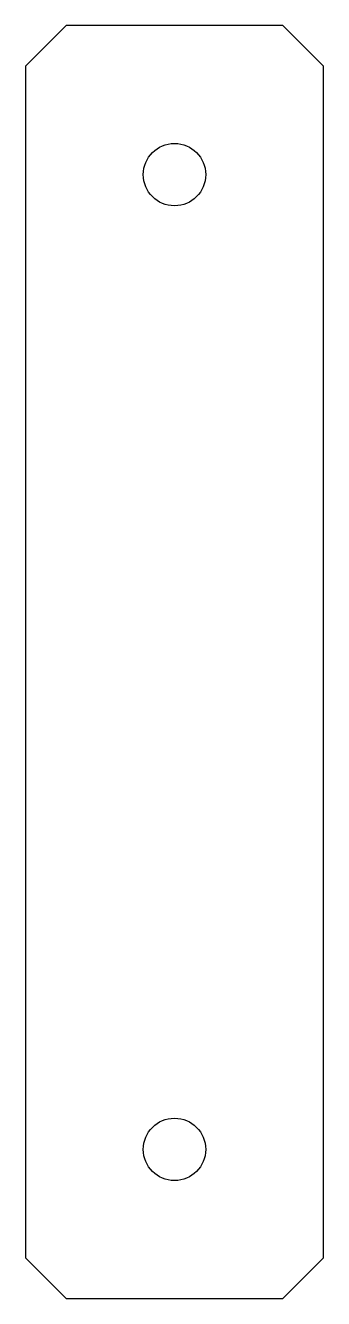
# Model space of a CAD drawing. Header units: millimetres. Extents: x -25.2 to -9.9, y -7.6 to 57.7.
import ezdxf

# ---------------------------------------------------------------- set-up
doc = ezdxf.new("R2010")
doc.units = ezdxf.units.MM
doc.layers.add('CUTOUTS', color=1, linetype='CONTINUOUS')
doc.layers.add('PERIMETER', color=5, linetype='CONTINUOUS')

msp = doc.modelspace()

# ---------------------------------------------------------------- linework, layer by layer
at = {"layer": 'CUTOUTS'}
for centre in [(-17.5, 50), (-17.5, 0)]:
    msp.add_circle(centre, 1.6, dxfattribs=at)
at = {"layer": 'PERIMETER'}
msp.add_lwpolyline([(-25.15, 55.562), (-25.15, -5.562), (-23.062, -7.65), (-11.938, -7.65), (-9.85, -5.562), (-9.85, 55.562), (-11.938, 57.65), (-23.062, 57.65)], close=True, dxfattribs=at)

doc.saveas('drawing.dxf')
